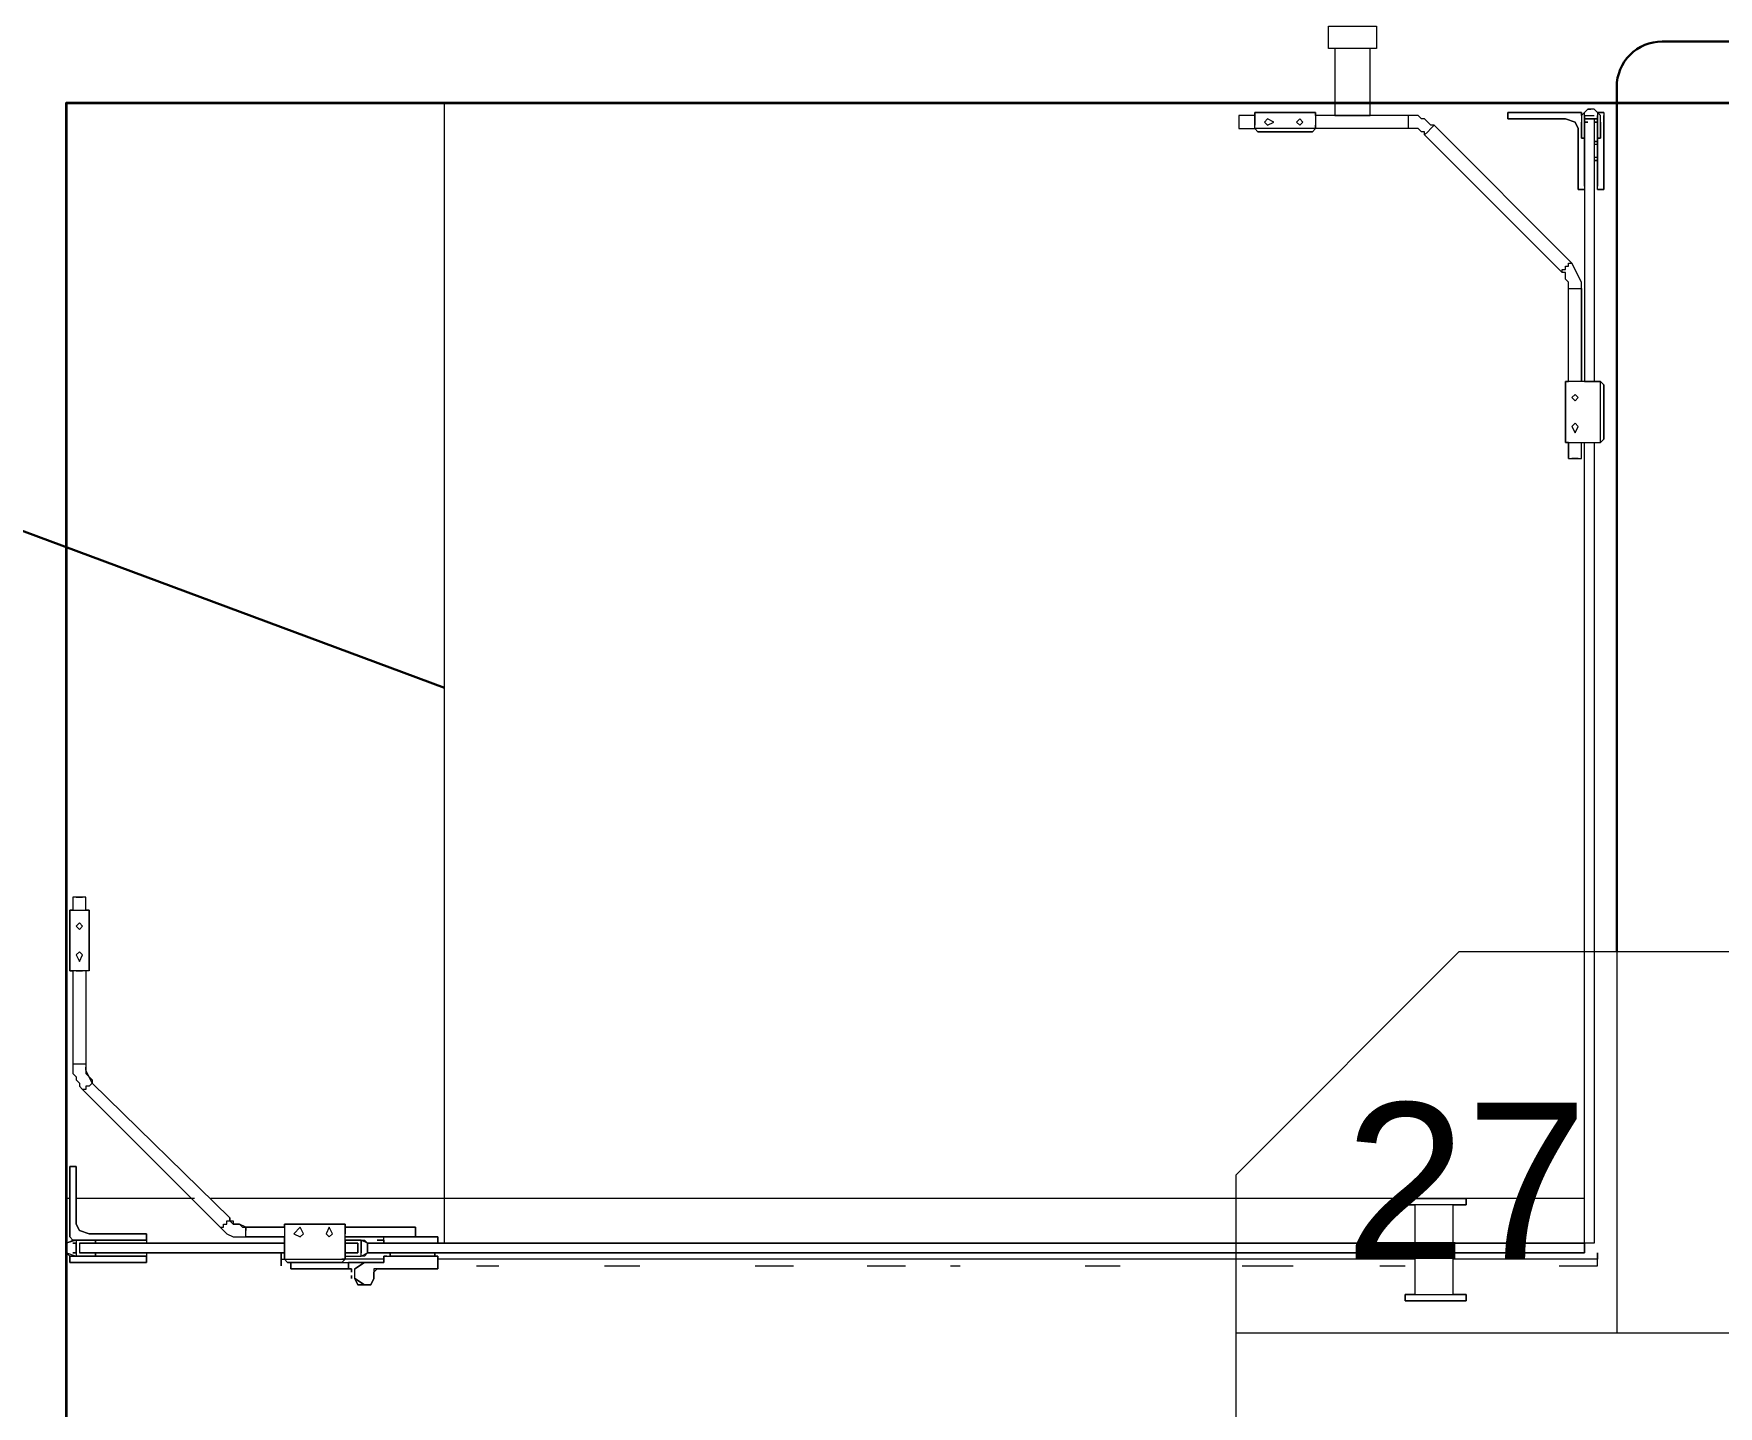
# Model space of a CAD drawing. Header units: millimetres. Extents: x -3501 to 2443, y -1417 to 2787.
# Drawn here: x -349.2 to -237.9, y 1097.8 to 1188.5 of the extents above; entities that cross this region are included whole.
import ezdxf

# ---------------------------------------------------------------- set-up
doc = ezdxf.new("R2010")
doc.units = ezdxf.units.MM
for name, color, linetype, lineweight in [('Eletroduto', 160, 'Continuous', 30), ('Pontos Elétricos', 1, 'Continuous', 20), ('TXT e CIRCUITOS', 7, 'Continuous', 30)]:
    doc.layers.add(name, color=color, linetype=linetype, lineweight=lineweight)
doc.layers.add('PDF_Geometry', color=7, linetype='Continuous')
doc.styles.add('txt 2mm', font='arial.ttf', dxfattribs={"height": 100})

# ---------------------------------------------------------------- blocks, each defined once
blk = doc.blocks.new('cx luz oct')
at = {"ltscale": 3}
blk.add_line((43508.74, 29483.7), (43508.74, 29288.7), dxfattribs=at)
blk.add_lwpolyline([(43589.51, 29093.7), (43703.74, 29207.93), (43703.74, 29369.47), (43589.51, 29483.7), (43427.97, 29483.7), (43313.74, 29369.47), (43313.74, 29207.93), (43427.97, 29093.7)], close=True, dxfattribs=at)
blk.add_lwpolyline([(43313.74, 29288.7), (43703.74, 29288.7)], dxfattribs=at)

msp = doc.modelspace()

# ---------------------------------------------------------------- linework, layer by layer
at = {"layer": 'Eletroduto'}
msp.add_lwpolyline([(-244.58, 1127.84), (-244.58, 1184.99, -0.414214), (-241.58, 1187.99), (-183.32, 1187.99)], format="xyb", dxfattribs=at)
at = {"layer": 'PDF_Geometry', "lineweight": 35}
msp.add_lwpolyline([(-497.07, 1183.93), (-362.04, 1183.93), (-362.04, 1006.37), (-347.02, 1006.37), (-232.31, 1006.37), (-232.31, 1021.39), (-347.02, 1021.39), (-347.02, 1183.93), (-142.15, 1183.93), (-142.15, 1021.39), (-162.47, 1021.39), (-162.47, 1006.37), (-142.15, 1006.37), (-142.15, 996.42), (-127.12, 996.42), (-127.12, 1183.93), (-116.75, 1183.93), (-116.75, 1198.96), (-512.1, 1198.96)], dxfattribs=at)
at = {"layer": 'PDF_Geometry', "lineweight": 18}
for points in [[(-263.63, 1187.53), (-263.63, 1189.01), (-260.46, 1189.01), (-260.46, 1187.53)], [(-267.86, 1182.66), (-267.65, 1182.45), (-267.23, 1182.66), (-267.65, 1182.87)], [(-265.75, 1182.66), (-265.53, 1182.45), (-265.32, 1182.66), (-265.53, 1182.87)], [(-247.55, 1173.35), (-256.65, 1182.45), (-256.86, 1182.24), (-257.07, 1182.03), (-257.28, 1181.82), (-248.18, 1172.72), (-248.18, 1172.93), (-247.97, 1172.93), (-247.97, 1173.14), (-247.76, 1173.14), (-247.76, 1173.35)], [(-250.51, 1182.87), (-250.93, 1182.87), (-251.14, 1182.87), (-250.93, 1182.87)], [(-250.51, 1182.87), (-250.93, 1182.87), (-251.14, 1182.87), (-250.93, 1182.87)], [(-248.39, 1182.87), (-248.6, 1182.87), (-248.82, 1182.87), (-249.03, 1182.87), (-250.51, 1182.87), (-250.72, 1182.87), (-250.93, 1182.87), (-251.14, 1182.87), (-250.93, 1182.87), (-250.72, 1182.87), (-250.51, 1182.87), (-249.03, 1182.87), (-248.82, 1182.87), (-248.6, 1182.87)], [(-248.39, 1182.87), (-248.6, 1182.87), (-248.82, 1182.87), (-249.03, 1182.87), (-250.51, 1182.87), (-250.72, 1182.87), (-250.93, 1182.87), (-251.14, 1182.87), (-250.93, 1182.87), (-250.72, 1182.87), (-250.51, 1182.87), (-249.03, 1182.87), (-248.82, 1182.87), (-248.6, 1182.87)], [(-250.72, 1183.3), (-250.51, 1183.3), (-249.03, 1183.3), (-248.82, 1183.3), (-249.03, 1183.3), (-250.51, 1183.3)], [(-250.51, 1183.3), (-250.72, 1183.3), (-250.51, 1183.3), (-249.03, 1183.3), (-248.82, 1183.3), (-249.03, 1183.3)], [(-250.72, 1183.3), (-250.51, 1183.3), (-249.03, 1183.3), (-248.82, 1183.3), (-249.03, 1183.3), (-250.51, 1183.3)], [(-250.51, 1183.3), (-250.72, 1183.3), (-250.51, 1183.3), (-249.03, 1183.3), (-248.82, 1183.3), (-249.03, 1183.3)], [(-249.03, 1182.87), (-250.51, 1182.87)], [(-250.08, 1183.3), (-249.87, 1183.3), (-249.66, 1183.3), (-249.45, 1183.3), (-249.66, 1183.3), (-249.87, 1183.3)], [(-250.08, 1183.3), (-249.87, 1183.3), (-249.66, 1183.3), (-249.45, 1183.3), (-249.66, 1183.3), (-249.87, 1183.3)], [(-248.39, 1182.87), (-248.6, 1182.87), (-249.03, 1182.87), (-248.6, 1182.87)], [(-247.12, 1182.24), (-247.33, 1182.66), (-247.97, 1182.87), (-247.33, 1182.66)], [(-247.12, 1182.24), (-247.33, 1182.66), (-247.97, 1182.87), (-247.33, 1182.66)], [(-247.12, 1178.22), (-247.12, 1182.24), (-247.12, 1178.22), (-246.7, 1178.22)], [(-247.12, 1178.22), (-247.12, 1182.24), (-247.12, 1178.22), (-246.7, 1178.22)], [(-246.91, 1183.3), (-246.91, 1183.09)], [(-246.91, 1183.3), (-246.91, 1183.09)], [(-246.7, 1182.66), (-246.49, 1182.66), (-246.7, 1182.66), (-246.7, 1181.61)], [(-245.43, 1183.09), (-245.43, 1178.22), (-245.85, 1178.22), (-245.43, 1178.22)], [(-266.59, 1182.03), (-266.8, 1182.03), (-267.02, 1182.03), (-266.8, 1182.03)], [(-247.12, 1181.39), (-247.12, 1181.18), (-247.12, 1180.97), (-247.12, 1180.76), (-247.12, 1180.55), (-247.12, 1180.34), (-247.12, 1180.12), (-247.12, 1180.34), (-247.12, 1180.55), (-247.12, 1180.76), (-247.12, 1180.97), (-247.12, 1181.18)], [(-247.12, 1181.39), (-247.12, 1181.18), (-247.12, 1180.97), (-247.12, 1180.76), (-247.12, 1180.55), (-247.12, 1180.34), (-247.12, 1180.12), (-247.12, 1180.34), (-247.12, 1180.55), (-247.12, 1180.76), (-247.12, 1180.97), (-247.12, 1181.18)], [(-247.12, 1181.18), (-247.12, 1180.97), (-247.12, 1180.76), (-247.12, 1180.55), (-247.12, 1180.34), (-247.12, 1180.55), (-247.12, 1180.76), (-247.12, 1180.97)], [(-247.12, 1181.18), (-247.12, 1180.97), (-247.12, 1180.76), (-247.12, 1180.55), (-247.12, 1180.34), (-247.12, 1180.55), (-247.12, 1180.76), (-247.12, 1180.97)], [(-246.06, 1181.39), (-245.85, 1181.39)], [(-247.12, 1180.97), (-247.12, 1180.76), (-247.12, 1180.55), (-247.12, 1180.76)], [(-247.12, 1180.97), (-247.12, 1180.76), (-247.12, 1180.55), (-247.12, 1180.76)], [(-245.85, 1180.12), (-246.06, 1180.12)], [(-247.97, 1164.25), (-247.97, 1164.46), (-247.97, 1164.67), (-247.97, 1164.46)], [(-247.12, 1164.46), (-247.33, 1164.67), (-247.55, 1164.46), (-247.33, 1164.25)], [(-247.97, 1162.35), (-247.97, 1162.56), (-247.97, 1162.77), (-247.97, 1162.56)], [(-247.12, 1162.56), (-247.33, 1162.77), (-247.55, 1162.56), (-247.33, 1162.13)], [(-346.17, 1129.33), (-345.96, 1129.54), (-346.17, 1129.75), (-346.38, 1129.54)], [(-345.53, 1128.48), (-345.53, 1128.69), (-345.53, 1128.91), (-345.53, 1128.69)], [(-346.17, 1127.21), (-345.96, 1127.64), (-346.17, 1127.85), (-346.38, 1127.64)], [(-345.53, 1128.48), (-345.53, 1128.27), (-345.53, 1128.06), (-345.53, 1128.27)], [(-336.86, 1109.65), (-336.65, 1109.65), (-336.65, 1109.86), (-336.43, 1109.86), (-336.43, 1110.07), (-336.22, 1110.07), (-336.22, 1110.28), (-345.32, 1119.17), (-345.53, 1118.96), (-345.75, 1118.96), (-345.75, 1118.75), (-345.96, 1118.75)], [(-346.38, 1110.28), (-346.38, 1110.49), (-346.38, 1110.71), (-346.38, 1110.92), (-346.38, 1112.61), (-346.38, 1112.82), (-346.38, 1113.03), (-346.38, 1113.25), (-346.38, 1113.03), (-346.38, 1112.82), (-346.38, 1112.61), (-346.38, 1110.92), (-346.38, 1110.71), (-346.38, 1110.49)], [(-346.38, 1110.28), (-346.38, 1110.49), (-346.38, 1110.71), (-346.38, 1110.92), (-346.38, 1112.61), (-346.38, 1112.82), (-346.38, 1113.03), (-346.38, 1113.25), (-346.38, 1113.03), (-346.38, 1112.82), (-346.38, 1112.61), (-346.38, 1110.92), (-346.38, 1110.71), (-346.38, 1110.49)], [(-346.8, 1112.61), (-346.8, 1110.92), (-346.8, 1112.61), (-346.8, 1110.92)], [(-346.8, 1112.61), (-346.8, 1110.92), (-346.8, 1112.61), (-346.8, 1110.92)], [(-346.8, 1111.34), (-346.8, 1111.55), (-346.8, 1111.76), (-346.8, 1111.98), (-346.8, 1112.19), (-346.8, 1111.98), (-346.8, 1111.76), (-346.8, 1111.55)], [(-346.8, 1111.34), (-346.8, 1111.55), (-346.8, 1111.76), (-346.8, 1111.98), (-346.8, 1112.19), (-346.8, 1111.98), (-346.8, 1111.76), (-346.8, 1111.55)], [(-346.38, 1112.61), (-346.38, 1112.82), (-346.38, 1113.03), (-346.38, 1112.82)], [(-346.38, 1112.61), (-346.38, 1112.82), (-346.38, 1113.03), (-346.38, 1112.82)], [(-346.38, 1112.61), (-346.38, 1110.92)], [(-258.55, 1111.55), (-258.55, 1111.13), (-258.55, 1111.55), (-254.53, 1111.55)], [(-346.38, 1110.49), (-346.38, 1110.71), (-346.38, 1110.92), (-346.38, 1110.71)], [(-346.38, 1110.49), (-346.38, 1110.71), (-346.38, 1110.92), (-346.38, 1110.71)], [(-346.38, 1109.86), (-346.17, 1109.44), (-345.53, 1109.22), (-346.17, 1109.44)], [(-346.38, 1109.86), (-346.17, 1109.44), (-345.53, 1109.22), (-346.17, 1109.44)], [(-343.63, 1109.22), (-343.84, 1109.22), (-344.05, 1109.22), (-344.48, 1109.22), (-344.69, 1109.22), (-344.9, 1109.22), (-344.69, 1109.22), (-344.48, 1109.22), (-344.05, 1109.22), (-343.84, 1109.22)], [(-343.63, 1109.22), (-343.84, 1109.22), (-344.05, 1109.22), (-344.26, 1109.22), (-344.48, 1109.22), (-344.69, 1109.22), (-344.9, 1109.22), (-344.69, 1109.22), (-344.48, 1109.22), (-344.26, 1109.22), (-344.05, 1109.22), (-343.84, 1109.22)], [(-343.63, 1109.22), (-343.84, 1109.22), (-344.05, 1109.22), (-344.48, 1109.22), (-344.69, 1109.22), (-344.9, 1109.22), (-344.69, 1109.22), (-344.48, 1109.22), (-344.05, 1109.22), (-343.84, 1109.22)], [(-343.63, 1109.22), (-343.84, 1109.22), (-344.05, 1109.22), (-344.26, 1109.22), (-344.48, 1109.22), (-344.69, 1109.22), (-344.9, 1109.22), (-344.69, 1109.22), (-344.48, 1109.22), (-344.26, 1109.22), (-344.05, 1109.22), (-343.84, 1109.22)], [(-344.48, 1109.22), (-344.26, 1109.22), (-344.05, 1109.22), (-344.26, 1109.22)], [(-344.48, 1109.22), (-344.26, 1109.22), (-344.05, 1109.22), (-344.26, 1109.22)], [(-331.57, 1109.65), (-331.99, 1109.22), (-331.57, 1109.01), (-331.35, 1109.22)], [(-331.78, 1109.86), (-331.57, 1109.86)], [(-329.87, 1109.86), (-329.66, 1109.86), (-329.45, 1109.86), (-329.66, 1109.86)], [(-329.66, 1109.65), (-329.87, 1109.22), (-329.66, 1109.01), (-329.45, 1109.22)], [(-323.95, 1109.01), (-323.95, 1109.22), (-323.95, 1109.65), (-328.6, 1109.65), (-326.7, 1109.65), (-323.95, 1109.65), (-323.95, 1109.44), (-323.95, 1109.22), (-323.95, 1109.01), (-326.7, 1109.01), (-328.6, 1109.01)], [(-327.55, 1108.8), (-327.33, 1108.8), (-327.12, 1108.59), (-327.12, 1108.17), (-327.12, 1107.95), (-327.33, 1107.74), (-327.55, 1107.74)], [(-341.73, 1107.32), (-341.73, 1107.74), (-341.73, 1107.32), (-346.8, 1107.32)], [(-346.59, 1108.59), (-346.38, 1108.59)], [(-346.59, 1108.59), (-346.38, 1108.59)], [(-346.59, 1107.95), (-346.38, 1107.95)], [(-346.59, 1107.95), (-346.38, 1107.95)], [(-346.17, 1108.59), (-341.73, 1108.59), (-344.05, 1108.59), (-343.63, 1108.59), (-343.84, 1108.59), (-344.05, 1108.59), (-344.26, 1108.59), (-344.48, 1108.59), (-344.69, 1108.59), (-344.9, 1108.59), (-344.69, 1108.59), (-344.48, 1108.59)], [(-344.9, 1107.95), (-344.69, 1107.95), (-344.48, 1107.95), (-344.26, 1107.95), (-344.05, 1107.95), (-343.84, 1107.95), (-343.63, 1107.95), (-341.73, 1107.95), (-346.17, 1107.95), (-344.69, 1107.95)], [(-344.48, 1108.59), (-344.69, 1108.59), (-344.9, 1108.59), (-344.69, 1108.59)], [(-343.63, 1108.59), (-343.84, 1108.59), (-344.05, 1108.59)], [(-332.84, 1107.53), (-332.84, 1107.74), (-332.84, 1107.95), (-332.84, 1107.74), (-332.84, 1107.11), (-332.84, 1107.32)], [(-328.6, 1107.95), (-327.76, 1107.95), (-327.76, 1108.59), (-327.97, 1108.59), (-328.6, 1108.59), (-327.97, 1108.59), (-327.76, 1108.59), (-327.76, 1107.95), (-327.97, 1107.95)], [(-246.7, 1107.95), (-327.12, 1107.95), (-325.22, 1107.95), (-325.64, 1107.95), (-325.64, 1107.74), (-325.64, 1107.95), (-325.22, 1107.95), (-325.01, 1107.95), (-324.79, 1107.95), (-324.58, 1107.95), (-324.37, 1107.95), (-324.16, 1107.95), (-323.95, 1107.95), (-324.16, 1107.95)], [(-325.64, 1108.59), (-326.06, 1108.59)], [(-326.06, 1108.59), (-322.47, 1108.59), (-322.68, 1108.59), (-322.47, 1108.59)], [(-322.68, 1107.74), (-322.68, 1107.95)], [(-322.68, 1107.74), (-322.68, 1107.95)], [(-322.47, 1107.74), (-322.68, 1107.74), (-322.47, 1107.74), (-322.47, 1106.9)], [(-255.38, 1105.2), (-255.38, 1107.95), (-255.8, 1107.95), (-256.65, 1107.95), (-257.49, 1107.95), (-257.92, 1107.95), (-257.92, 1105.2), (-257.49, 1105.2), (-256.65, 1105.2), (-255.8, 1105.2)], [(-256.86, 1107.95), (-256.65, 1107.95), (-256.43, 1107.95), (-256.65, 1107.95)], [(-328.18, 1106.68), (-328.18, 1106.9), (-328.18, 1106.68), (-328.18, 1106.9), (-328.39, 1106.9), (-328.39, 1107.32), (-328.39, 1106.9), (-328.18, 1106.9)], [(-326.28, 1107.32), (-326.06, 1107.32), (-327.33, 1107.32), (-326.49, 1107.32), (-327.33, 1107.32), (-326.06, 1107.32)], [(-327.33, 1105.84), (-326.91, 1105.84), (-326.7, 1106.26), (-326.7, 1106.68), (-326.7, 1106.26), (-326.91, 1105.84)], [(-326.7, 1106.68), (-326.49, 1106.9), (-326.7, 1106.9)], [(-327.33, 1105.84), (-327.76, 1105.84), (-327.97, 1106.26), (-327.76, 1105.84)], [(-327.33, 1105.84), (-327.76, 1105.84), (-327.97, 1106.26), (-327.76, 1105.84)], [(-254.53, 1104.78), (-254.53, 1105.2), (-254.53, 1104.78), (-258.55, 1104.78)]]:
    msp.add_lwpolyline(points, close=True, dxfattribs=at)
for points in [[(-263.21, 1187.53), (-263.21, 1183.09), (-260.88, 1183.09), (-260.88, 1187.53)], [(-239.71, 1183.93), (-347.02, 1183.93), (-347.02, 1021.39), (-331.14, 1021.39), (-331.14, 1021.82), (-327.97, 1021.82), (-330.51, 1021.82), (-310.19, 1021.82), (-312.73, 1021.82), (-309.56, 1021.82), (-331.14, 1021.82), (-331.14, 1021.39)], [(-245.64, 1182.66), (-245.64, 1181.61), (-245.64, 1183.09), (-246.06, 1183.51), (-246.49, 1183.51), (-246.91, 1183.09), (-246.91, 1181.61), (-246.91, 1182.66)], [(-246.06, 1183.51), (-245.85, 1183.3), (-245.85, 1183.09), (-245.85, 1182.87), (-246.7, 1182.87), (-246.7, 1183.09), (-246.7, 1183.3), (-246.49, 1183.51), (-246.28, 1183.51)], [(-256.65, 1182.45), (-256.86, 1182.45), (-257.07, 1182.66), (-257.28, 1182.87), (-257.49, 1182.87), (-257.7, 1183.09), (-257.92, 1183.09), (-258.13, 1183.09), (-258.34, 1183.09), (-264.48, 1183.09), (-264.48, 1183.3), (-264.48, 1182.24), (-268.5, 1182.24), (-268.5, 1183.3), (-268.5, 1183.09), (-269.56, 1183.09), (-269.56, 1182.66), (-269.56, 1182.45), (-269.56, 1182.24)], [(-269.56, 1183.09), (-269.56, 1182.66), (-269.56, 1182.45), (-269.56, 1182.24), (-268.5, 1182.24)], [(-268.5, 1183.3), (-264.48, 1183.3), (-268.5, 1183.3)], [(-268.5, 1183.09), (-268.5, 1182.87), (-268.5, 1182.66), (-268.5, 1182.45)], [(-268.5, 1182.24), (-268.5, 1182.24)], [(-268.29, 1182.03), (-268.5, 1182.24), (-268.29, 1182.03)], [(-264.69, 1182.03), (-264.48, 1182.24), (-264.69, 1182.03)], [(-247.55, 1165.52), (-247.76, 1165.52), (-247.76, 1166.16), (-247.76, 1168.91), (-247.76, 1171.66), (-247.76, 1171.87), (-247.76, 1172.08), (-247.97, 1172.29), (-247.97, 1172.5), (-247.97, 1172.72), (-248.18, 1172.72), (-257.28, 1181.82), (-257.28, 1182.03), (-257.49, 1182.03), (-257.7, 1182.24), (-257.92, 1182.24), (-258.13, 1182.24), (-258.34, 1182.24), (-264.48, 1182.24), (-264.48, 1182.45)], [(-264.48, 1182.24), (-264.48, 1182.24)], [(-258.34, 1182.24), (-258.34, 1182.45), (-258.34, 1182.66), (-258.34, 1182.87), (-258.34, 1183.09)], [(-258.34, 1182.45), (-258.34, 1182.66)], [(-251.78, 1183.3), (-246.91, 1183.3), (-251.78, 1183.3)], [(-251.78, 1183.3), (-251.78, 1182.87), (-251.78, 1183.3)], [(-251.78, 1183.3), (-246.91, 1183.3), (-251.78, 1183.3)], [(-251.78, 1183.3), (-251.78, 1182.87), (-251.78, 1183.3)], [(-251.78, 1182.87), (-247.97, 1182.87), (-251.78, 1182.87)], [(-251.78, 1182.87), (-247.97, 1182.87), (-251.78, 1182.87)], [(-250.51, 1182.87), (-249.03, 1182.87), (-250.51, 1182.87)], [(-250.51, 1182.87), (-249.03, 1182.87), (-250.51, 1182.87)], [(-248.39, 1182.87), (-248.6, 1182.87), (-249.03, 1182.87)], [(-249.03, 1182.87), (-248.6, 1182.87), (-248.39, 1182.87)], [(-246.7, 1182.87), (-246.7, 1183.09), (-246.7, 1182.87), (-246.7, 1180.97), (-246.7, 1182.87), (-246.7, 1183.09), (-246.7, 1182.87), (-246.7, 1180.97), (-246.7, 1181.39), (-246.7, 1181.18), (-246.7, 1181.39), (-246.7, 1180.97), (-246.7, 1180.55), (-246.7, 1180.12), (-246.7, 1180.34), (-246.7, 1180.55), (-246.7, 1180.12), (-246.7, 1180.34), (-246.7, 1180.55), (-246.7, 1178.43), (-246.7, 1182.87), (-246.7, 1183.09), (-246.7, 1182.87), (-246.7, 1165.52), (-246.91, 1165.52), (-246.91, 1171.66), (-246.91, 1172.08), (-247.12, 1172.5), (-247.33, 1172.93), (-247.55, 1173.35)], [(-246.7, 1183.09), (-246.06, 1183.09)], [(-246.7, 1182.66), (-246.7, 1182.87), (-245.85, 1182.87), (-245.85, 1182.66)], [(-246.7, 1182.66), (-246.7, 1182.66)], [(-245.85, 1183.3), (-245.43, 1183.3), (-245.85, 1183.3), (-245.85, 1183.09), (-245.85, 1182.87), (-245.85, 1183.09), (-245.85, 1182.87), (-245.85, 1181.18), (-246.06, 1181.18)], [(-246.06, 1180.34), (-245.85, 1180.34), (-245.85, 1178.43), (-245.85, 1182.87), (-245.85, 1183.09), (-245.85, 1182.87), (-245.85, 1181.18), (-245.85, 1182.87), (-245.85, 1183.09)], [(-246.06, 1182.87), (-246.06, 1165.52)], [(-245.85, 1182.66), (-246.06, 1182.66), (-245.85, 1182.66)], [(-246.06, 1182.66), (-245.85, 1182.66), (-246.06, 1182.66)], [(-245.85, 1182.66), (-246.06, 1182.66), (-245.85, 1182.66)], [(-246.06, 1182.66), (-245.85, 1182.66), (-246.06, 1182.66)], [(-245.85, 1182.66), (-246.06, 1182.66), (-245.85, 1182.66)], [(-245.85, 1183.3), (-245.43, 1183.3), (-245.85, 1183.3)], [(-245.43, 1183.3), (-245.43, 1178.22), (-245.85, 1178.22)], [(-245.43, 1183.09), (-245.43, 1178.22), (-245.85, 1178.22), (-245.85, 1181.61), (-245.85, 1178.43)], [(-245.85, 1181.61), (-245.85, 1182.66), (-245.85, 1181.61)], [(-264.69, 1182.03), (-268.29, 1182.03), (-264.69, 1182.03)], [(-266.59, 1182.03), (-266.17, 1182.03), (-266.59, 1182.03)], [(-257.28, 1181.82), (-257.28, 1181.82)], [(-246.7, 1181.61), (-246.91, 1181.61), (-246.7, 1181.61)], [(-246.7, 1178.43), (-246.7, 1181.61), (-246.7, 1178.22)], [(-245.64, 1181.61), (-245.85, 1181.61), (-245.64, 1181.61)], [(-245.85, 1181.39), (-245.85, 1181.39)], [(-245.85, 1181.39), (-245.85, 1181.39)], [(-245.85, 1181.39), (-245.85, 1181.39)], [(-245.85, 1181.39), (-245.85, 1180.97), (-245.85, 1180.55), (-245.85, 1180.12)], [(-246.7, 1180.55), (-246.7, 1178.43), (-246.7, 1180.55)], [(-245.85, 1180.34), (-245.85, 1178.43), (-245.85, 1180.34)], [(-245.85, 1180.12), (-245.85, 1180.12)], [(-245.85, 1180.12), (-245.85, 1180.12)], [(-245.85, 1180.12), (-245.85, 1180.12)], [(-246.7, 1178.43), (-246.7, 1178.43)], [(-245.85, 1178.43), (-245.85, 1178.43)], [(-247.76, 1160.44), (-247.76, 1161.5), (-247.97, 1161.5), (-245.64, 1161.5), (-245.64, 1165.52), (-247.97, 1165.52), (-247.76, 1165.52), (-247.76, 1171.66), (-247.55, 1171.66), (-247.33, 1171.66), (-247.12, 1171.66), (-246.91, 1171.66), (-246.91, 1168.91), (-246.91, 1166.16), (-246.91, 1165.52), (-247.12, 1165.52)], [(-247.76, 1171.66), (-247.76, 1171.66)], [(-247.55, 1171.66), (-247.55, 1171.66)], [(-247.97, 1161.5), (-247.97, 1165.52), (-247.97, 1161.5)], [(-246.7, 1165.52), (-245.85, 1165.52), (-245.64, 1165.52)], [(-245.43, 1165.31), (-245.64, 1165.52), (-245.43, 1165.31)], [(-245.43, 1165.31), (-245.43, 1161.71), (-245.43, 1165.31)], [(-247.76, 1161.5), (-247.76, 1160.44), (-247.55, 1160.44), (-247.33, 1160.44), (-247.12, 1160.44), (-246.91, 1160.44), (-246.91, 1161.5)], [(-247.33, 1161.5), (-247.12, 1161.5)], [(-246.91, 1160.44), (-246.91, 1161.5), (-246.7, 1161.5), (-245.85, 1161.5), (-245.64, 1161.5)], [(-246.06, 1161.5), (-246.06, 1108.59), (-246.7, 1108.59), (-246.7, 1161.5)], [(-245.43, 1161.71), (-245.64, 1161.5), (-245.43, 1161.71)], [(-247.12, 1160.44), (-247.33, 1160.44), (-247.55, 1160.44)], [(-345.53, 1130.6), (-345.75, 1130.6), (-345.75, 1131.45), (-345.96, 1131.45), (-346.17, 1131.45), (-346.38, 1131.45), (-346.59, 1131.45), (-346.59, 1130.6), (-346.8, 1130.6), (-345.53, 1130.6), (-345.53, 1126.58), (-346.8, 1126.58), (-346.59, 1126.58), (-346.59, 1120.44), (-346.59, 1120.23), (-346.59, 1120.02), (-346.59, 1119.81), (-346.38, 1119.59), (-346.38, 1119.38), (-346.17, 1119.17), (-346.17, 1118.96), (-345.96, 1118.75)], [(-346.38, 1131.45), (-346.17, 1131.45), (-345.96, 1131.45)], [(-346.8, 1130.6), (-346.8, 1126.58), (-346.8, 1130.6)], [(-345.53, 1130.6), (-345.53, 1130.39), (-345.53, 1130.6)], [(-345.53, 1126.79), (-345.53, 1130.39), (-345.53, 1126.79)], [(-346.8, 1128.48), (-346.8, 1128.69), (-346.8, 1128.48)], [(-346.8, 1128.48), (-346.8, 1128.27), (-346.8, 1128.48)], [(-346.38, 1126.58), (-346.17, 1126.58), (-345.96, 1126.58)], [(-345.53, 1126.58), (-345.75, 1126.58), (-345.75, 1120.44), (-345.75, 1120.23), (-345.75, 1120.02), (-345.75, 1119.81), (-345.53, 1119.59), (-345.32, 1119.38), (-345.32, 1119.17), (-336.22, 1110.28), (-345.32, 1119.17), (-345.53, 1119.59), (-345.75, 1120.02), (-345.75, 1120.23)], [(-345.53, 1126.79), (-345.53, 1126.58), (-345.53, 1126.79)], [(-346.59, 1120.44), (-346.38, 1120.44), (-346.17, 1120.44), (-345.96, 1120.44), (-345.75, 1120.44)], [(-346.38, 1120.44), (-346.17, 1120.44), (-345.96, 1120.44)], [(-345.32, 1119.17), (-345.32, 1119.17)], [(-346.8, 1113.67), (-346.8, 1109.01), (-346.8, 1113.67)], [(-346.8, 1113.67), (-346.38, 1113.67), (-346.8, 1113.67)], [(-346.8, 1113.67), (-346.8, 1109.01), (-346.8, 1113.67)], [(-346.8, 1113.67), (-346.38, 1113.67), (-346.8, 1113.67)], [(-346.38, 1113.67), (-346.38, 1109.86), (-346.38, 1113.67)], [(-346.38, 1113.67), (-346.38, 1109.86), (-346.38, 1113.67)], [(-346.38, 1110.92), (-346.38, 1112.61), (-346.38, 1110.92)], [(-346.38, 1110.92), (-346.38, 1112.61), (-346.38, 1110.92)], [(-327.12, 1107.95), (-327.12, 1108.59), (-246.7, 1108.59), (-255.38, 1108.59), (-255.38, 1111.13), (-255.8, 1111.13), (-256.65, 1111.13), (-257.49, 1111.13), (-257.92, 1111.13), (-257.92, 1108.59), (-322.68, 1108.59), (-322.47, 1108.59), (-322.68, 1108.59), (-325.64, 1108.59), (-326.06, 1108.59), (-325.64, 1108.59), (-327.12, 1108.59)], [(-255.38, 1111.13), (-254.53, 1111.13), (-254.53, 1111.55), (-254.53, 1111.13), (-258.55, 1111.13), (-257.92, 1111.13)], [(-336.86, 1109.65), (-336.43, 1109.22), (-336.01, 1109.01), (-335.59, 1109.01), (-335.16, 1109.01), (-332.62, 1109.01), (-335.16, 1109.01), (-335.16, 1109.22), (-335.16, 1109.44), (-335.16, 1109.65), (-332.62, 1109.65), (-335.16, 1109.65), (-335.59, 1109.86), (-336.01, 1109.86), (-336.22, 1110.07), (-336.22, 1110.28), (-336.22, 1110.07), (-336.01, 1110.07), (-336.01, 1109.86), (-335.8, 1109.86), (-335.59, 1109.86), (-335.38, 1109.65), (-335.16, 1109.65), (-335.16, 1109.44)], [(-346.17, 1108.8), (-346.59, 1108.8), (-346.8, 1109.01), (-346.59, 1108.8), (-346.8, 1109.01), (-346.59, 1108.8), (-346.17, 1108.8), (-345.11, 1108.8), (-346.38, 1108.8), (-347.02, 1108.59), (-347.02, 1107.95), (-346.38, 1107.74), (-345.11, 1107.74), (-346.17, 1107.74), (-346.59, 1107.74)], [(-347.02, 1108.38), (-347.02, 1108.59), (-346.59, 1108.8), (-346.38, 1108.8), (-346.38, 1107.74), (-346.8, 1107.74), (-347.02, 1107.95), (-347.02, 1108.17)], [(-341.73, 1109.22), (-345.53, 1109.22), (-341.73, 1109.22)], [(-341.73, 1109.22), (-345.53, 1109.22), (-341.73, 1109.22)], [(-345.11, 1108.59), (-345.11, 1108.8), (-345.11, 1108.59)], [(-341.73, 1108.8), (-345.11, 1108.8), (-341.73, 1108.8), (-341.73, 1108.59)], [(-341.73, 1109.22), (-341.73, 1108.8), (-341.73, 1109.22)], [(-341.73, 1109.22), (-341.73, 1108.8), (-341.73, 1109.22)], [(-332.84, 1107.53), (-332.62, 1107.53), (-332.62, 1107.74), (-332.62, 1108.8), (-332.62, 1109.01)], [(-328.6, 1109.86), (-332.62, 1109.86), (-328.6, 1109.86)], [(-332.62, 1109.65), (-332.62, 1109.86), (-332.62, 1107.53), (-328.6, 1107.53), (-328.6, 1109.86), (-328.6, 1109.65), (-328.6, 1109.22)], [(-332.62, 1109.44), (-332.62, 1109.22)], [(-332.62, 1109.01), (-332.62, 1109.01)], [(-328.6, 1107.74), (-327.55, 1107.74), (-327.12, 1107.95), (-327.12, 1108.59), (-327.55, 1108.8), (-328.6, 1108.8), (-328.6, 1107.74), (-328.6, 1107.53)], [(-328.6, 1108.8), (-327.55, 1108.8), (-327.55, 1107.95)], [(-326.49, 1108.8), (-326.06, 1108.8), (-326.49, 1108.8)], [(-326.49, 1108.8), (-326.06, 1108.8), (-326.49, 1108.8)], [(-326.06, 1108.8), (-326.06, 1108.59), (-326.06, 1109.01)], [(-326.06, 1108.8), (-326.06, 1108.59), (-326.06, 1108.8)], [(-326.06, 1108.8), (-326.06, 1108.59), (-326.06, 1108.8)], [(-326.06, 1108.8), (-326.06, 1108.59), (-326.06, 1108.8)], [(-322.47, 1109.01), (-323.95, 1109.01), (-322.47, 1109.01)], [(-322.47, 1109.01), (-323.95, 1109.01), (-322.47, 1109.01)], [(-322.47, 1109.01), (-323.95, 1109.01), (-322.47, 1109.01)], [(-322.47, 1109.01), (-323.95, 1109.01), (-322.47, 1109.01)], [(-322.47, 1108.59), (-322.47, 1109.01), (-322.47, 1108.59)], [(-322.47, 1108.59), (-322.47, 1109.01), (-322.47, 1108.59)], [(-322.47, 1108.59), (-322.47, 1109.01), (-322.47, 1108.59)], [(-322.47, 1108.59), (-322.47, 1109.01), (-322.47, 1108.59)], [(-341.73, 1107.95), (-341.73, 1107.74), (-345.11, 1107.74), (-341.73, 1107.74), (-341.73, 1107.32), (-346.8, 1107.32), (-341.73, 1107.32), (-341.73, 1107.74)], [(-346.8, 1107.74), (-346.8, 1107.32), (-346.8, 1107.74)], [(-346.8, 1107.74), (-346.59, 1107.74), (-346.17, 1107.74)], [(-346.8, 1107.74), (-346.8, 1107.32), (-346.8, 1107.74)], [(-346.38, 1107.95), (-346.38, 1108.59), (-346.38, 1107.95)], [(-346.38, 1107.95), (-346.38, 1107.95)], [(-346.17, 1108.59), (-346.17, 1108.59)], [(-346.17, 1108.59), (-346.17, 1108.59)], [(-345.96, 1108.59), (-346.17, 1108.59), (-346.17, 1107.95), (-345.96, 1107.95), (-346.17, 1107.95), (-344.69, 1107.95), (-344.9, 1107.95), (-344.69, 1107.95), (-346.17, 1107.95)], [(-346.17, 1108.59), (-346.17, 1108.59)], [(-346.17, 1108.59), (-346.17, 1108.59)], [(-346.17, 1108.59), (-344.48, 1108.59)], [(-344.48, 1108.59), (-346.17, 1108.59)], [(-346.17, 1108.59), (-332.62, 1108.59)], [(-344.48, 1108.59), (-346.17, 1108.59)], [(-345.96, 1107.95), (-346.17, 1107.95), (-345.96, 1107.95)], [(-346.17, 1107.95), (-346.17, 1107.95)], [(-345.96, 1107.95), (-346.17, 1107.95), (-345.96, 1107.95)], [(-346.17, 1107.95), (-346.17, 1107.95)], [(-346.17, 1107.95), (-346.17, 1107.95)], [(-343.63, 1107.95), (-332.62, 1107.95), (-346.17, 1107.95), (-344.69, 1107.95)], [(-345.96, 1108.59), (-345.96, 1108.59)], [(-345.96, 1108.59), (-345.11, 1108.59), (-345.96, 1108.59)], [(-345.96, 1108.59), (-345.96, 1108.59)], [(-345.96, 1108.59), (-345.96, 1108.59)], [(-345.11, 1107.95), (-345.96, 1107.95), (-345.11, 1107.95)], [(-345.96, 1107.95), (-345.96, 1107.95)], [(-345.11, 1107.74), (-345.11, 1107.95), (-345.11, 1107.74)], [(-344.9, 1107.95), (-344.9, 1107.95)], [(-344.9, 1107.95), (-344.9, 1107.95)], [(-344.69, 1107.95), (-344.69, 1107.95)], [(-344.05, 1108.59), (-341.73, 1108.59), (-344.05, 1108.59)], [(-332.62, 1108.59), (-344.05, 1108.59)], [(-343.63, 1107.95), (-343.63, 1107.95)], [(-343.63, 1107.95), (-343.63, 1107.95)], [(-343.63, 1107.95), (-343.63, 1107.95)], [(-343.63, 1107.95), (-343.63, 1107.95)], [(-343.63, 1107.95), (-341.73, 1107.95), (-343.63, 1107.95)], [(-343.63, 1107.95), (-343.63, 1107.95)], [(-343.63, 1107.95), (-343.63, 1107.95)], [(-328.6, 1108.59), (-327.76, 1108.59), (-328.6, 1108.59)], [(-328.6, 1107.95), (-327.76, 1107.95)], [(-327.76, 1108.59), (-327.76, 1107.95), (-327.76, 1108.59)], [(-327.12, 1108.38), (-327.12, 1108.17)], [(-326.06, 1107.32), (-326.06, 1107.74), (-326.06, 1107.32)], [(-326.06, 1107.74), (-325.85, 1107.74), (-326.06, 1107.74)], [(-326.06, 1107.32), (-326.06, 1107.74), (-326.06, 1107.32)], [(-326.06, 1107.74), (-325.85, 1107.74), (-326.06, 1107.74)], [(-325.85, 1107.74), (-322.47, 1107.74), (-322.47, 1106.9), (-322.47, 1107.74), (-322.68, 1107.74), (-325.64, 1107.74)], [(-325.22, 1107.95), (-325.64, 1107.95), (-322.68, 1107.95), (-324.16, 1107.95)], [(-325.64, 1107.95), (-325.64, 1107.74), (-325.64, 1107.95)], [(-325.22, 1107.95), (-325.22, 1107.95)], [(-325.22, 1107.95), (-325.22, 1107.95)], [(-325.22, 1107.95), (-325.22, 1107.95)], [(-325.22, 1107.95), (-325.22, 1107.95)], [(-325.22, 1107.95), (-325.22, 1107.95)], [(-325.22, 1107.95), (-325.22, 1107.95)], [(-325.22, 1107.95), (-325.22, 1107.95)], [(-325.22, 1107.95), (-325.22, 1107.95)], [(-325.22, 1107.95), (-325.22, 1107.95)], [(-324.16, 1107.95), (-324.16, 1107.95)], [(-324.16, 1107.95), (-322.68, 1107.95), (-324.16, 1107.95)], [(-323.95, 1107.95), (-323.95, 1107.95)], [(-323.95, 1107.95), (-323.95, 1107.95)], [(-323.95, 1107.95), (-323.95, 1107.95)], [(-323.95, 1107.95), (-323.95, 1107.95)], [(-323.95, 1107.95), (-323.95, 1107.95)], [(-323.95, 1107.95), (-323.95, 1107.95)], [(-323.95, 1107.95), (-323.95, 1107.95)], [(-257.92, 1107.95), (-257.49, 1107.95), (-256.65, 1107.95), (-255.8, 1107.95), (-255.38, 1107.95)], [(-246.7, 1108.59), (-246.7, 1107.95), (-246.7, 1108.59)], [(-245.85, 1107.11), (-245.85, 1107.74), (-245.85, 1107.95), (-245.85, 1107.74), (-245.85, 1107.53)], [(-332.41, 1107.32), (-332.62, 1107.53), (-332.41, 1107.32)], [(-332.41, 1107.32), (-328.82, 1107.32), (-332.41, 1107.32)], [(-332.2, 1107.32), (-332.2, 1106.9), (-332.2, 1107.32)], [(-332.2, 1107.32), (-332.2, 1106.9), (-332.2, 1107.32)], [(-328.39, 1106.9), (-332.2, 1106.9), (-328.39, 1106.9)], [(-328.39, 1106.9), (-332.2, 1106.9), (-328.39, 1106.9)], [(-328.6, 1107.53), (-328.82, 1107.32), (-328.6, 1107.53)], [(-326.06, 1107.53), (-328.82, 1107.53)], [(-328.82, 1107.32), (-328.39, 1107.32), (-327.33, 1107.32), (-328.39, 1107.32), (-328.39, 1106.9), (-328.39, 1107.32)], [(-328.82, 1107.32), (-328.82, 1107.32)], [(-327.97, 1106.26), (-327.33, 1105.84), (-327.97, 1106.26), (-327.97, 1106.9), (-327.33, 1107.32), (-327.97, 1106.9)], [(-326.7, 1106.9), (-326.7, 1106.68), (-326.49, 1106.9), (-322.47, 1106.9), (-326.28, 1106.9), (-322.47, 1106.9), (-326.49, 1106.9)], [(-257.92, 1107.53), (-322.47, 1107.53)], [(-319.93, 1107.11), (-318.44, 1107.11)], [(-311.46, 1107.11), (-309.13, 1107.11)], [(-301.51, 1107.11), (-298.97, 1107.11)], [(-294.11, 1107.11), (-291.57, 1107.11)], [(-288.6, 1107.11), (-287.97, 1107.11)], [(-279.71, 1107.11), (-277.39, 1107.11)], [(-269.34, 1107.11), (-265.96, 1107.11)], [(-260.24, 1107.11), (-258.55, 1107.11)], [(-248.39, 1107.11), (-245.85, 1107.11), (-245.85, 1107.32), (-245.85, 1107.53), (-255.38, 1107.53)], [(-328.18, 1106.26), (-328.18, 1106.47), (-328.18, 1106.26)], [(-328.18, 1106.26), (-328.18, 1106.47), (-328.18, 1106.26)], [(-327.33, 1105.84), (-326.91, 1105.84)], [(-326.91, 1105.84), (-327.33, 1105.84)], [(-326.7, 1106.26), (-326.7, 1106.47), (-326.7, 1106.26)], [(-257.92, 1105.2), (-258.55, 1105.2), (-258.55, 1104.78), (-258.55, 1105.2), (-254.53, 1105.2), (-255.38, 1105.2)]]:
    msp.add_lwpolyline(points, dxfattribs=at)
at = {"layer": 'PDF_Geometry', "color": 8, "lineweight": 18, "true_color": 0x787878}
for points in [[(-322.04, 1108.59), (-322.04, 1183.93)], [(-346.8, 1111.55), (-347.02, 1111.55)], [(-338.55, 1111.55), (-346.38, 1111.55)], [(-258.55, 1111.55), (-337.49, 1111.55)], [(-246.7, 1111.55), (-254.53, 1111.55)]]:
    msp.add_lwpolyline(points, dxfattribs=at)
at = {"layer": 'TXT e CIRCUITOS'}
msp.add_line((-561.09, 1234.09), (-322.04, 1145.29), dxfattribs=at)

# ---------------------------------------------------------------- block references
at = {"layer": 'Pontos Elétricos', "xscale": 0.1291005291005304, "yscale": 0.1291005291005304, "zscale": 0.1291005291005304}
msp.add_blockref('cx luz oct', (-5861.58, -2678.52), dxfattribs=at)

# ---------------------------------------------------------------- texts
at = {"layer": 'TXT e CIRCUITOS', "ltscale": 3, "insert": (-262.55, 1117.87), "char_height": 10.328, "attachment_point": 1, "style": 'txt 2mm'}
msp.add_mtext_dynamic_manual_height_columns('27', width=19.6112, gutter_width=51.64, heights=[0], dxfattribs=at)

doc.saveas('drawing.dxf')
